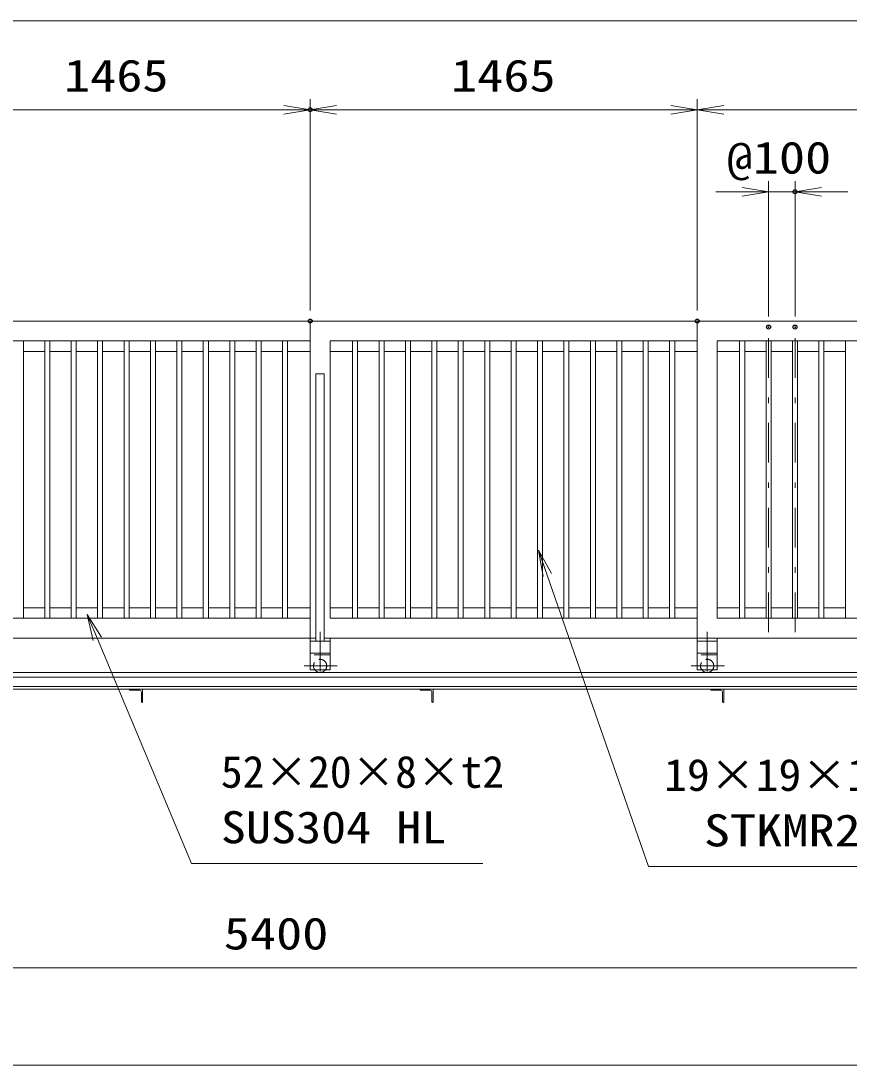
# Model space of a CAD drawing. Units: millimetres at full size. Extents: x -11880 to 11880, y -8399 to 8401.
# Drawn here: x 2991 to 6126, y 796 to 4748 of the extents above; entities that cross this region are included whole.
import ezdxf
from ezdxf.enums import TextEntityAlignment as Align

# ---------------------------------------------------------------- set-up
doc = ezdxf.new("R2010")
doc.units = ezdxf.units.MM
doc.header["$LTSCALE"] = 30
doc.header["$PDMODE"] = 32
doc.header["$PDSIZE"] = 15
doc.linetypes.add('USER1', pattern=[10.7, 5, -2.5, 0.7, -2.5])
doc.linetypes.add('USER2', pattern=[2.7, 2, -0.7])
for name, color, linetype, lineweight in [('0-1_軸線', 6, 'USER1', 18), ('0-2_01', 4, 'Continuous', 18), ('0-3_外形線', 7, 'Continuous', 18), ('0-4_隠れ線', 4, 'USER2', 18), ('0-5_0', 7, 'Continuous', 18), ('0-9_寸法線', 3, 'Continuous', 18)]:
    doc.layers.add(name, color=color, linetype=linetype, lineweight=lineweight)
doc.layers.add('0-A_DEFPOINTS', color=7, linetype='Continuous')
doc.styles.add('ＭＳ ゴシック', font='')
doc.styles.get('ＭＳ ゴシック').set_extended_font_data('MS Gothic')

# ---------------------------------------------------------------- blocks, each defined once
blk = doc.blocks.new('_OPEN')
at = {"layer": '0-5_0'}
blk.add_line((0, 0), (-30, 0), dxfattribs=at)
blk.add_lwpolyline([(-30, 5), (0, 0), (-30, -5)], dxfattribs=at)
blk = doc.blocks.new('S162')
at = {"layer": '0-9_寸法線'}
for points in [[(15840162.4, -15406702.5), (15810980.8, -15406702.5), (15799490.2, -15373614.5), (15798506, -15370780.6)], [(15799962.5, -15373450.5), (15798506, -15370780.6), (15799017.9, -15373778.6)]]:
    blk.add_lwpolyline(points, dxfattribs=at)
at = {"layer": '0-9_寸法線', "color": 254, "style": 'ＭＳ ゴシック'}
for s, width, p in [('19×19×1.6t', 1.05, (15812744.8, -15399211.9)), ('STKMR290', 1.2, (15817266.4, -15405511.9))]:
    blk.add_text(s, height=3637, dxfattribs=dict(at, width=width)).set_placement(p, align=Align.BOTTOM_LEFT)
blk = doc.blocks.new('S166')
at = {"layer": '0-9_寸法線'}
for points in [[(15792175, -15406352.8), (15759076.6, -15406352.8), (15748400, -15380869.9), (15747240.8, -15378102.9)], [(15748861.2, -15380676.7), (15747240.8, -15378102.9), (15747938.9, -15381063.1)]]:
    blk.add_lwpolyline(points, dxfattribs=at)
at = {"layer": '0-9_寸法線', "color": 254, "style": 'ＭＳ ゴシック'}
blk.add_text('52×20×8×t2', height=3637, dxfattribs=at).set_placement((15762424.6, -15398862.2), align=Align.BOTTOM_LEFT)
at = {"layer": '0-9_寸法線', "color": 254, "style": 'ＭＳ ゴシック', "width": 1.15}
blk.add_text('SUS304 HL', height=3637, dxfattribs=at).set_placement((15762424.6, -15405162.2), align=Align.BOTTOM_LEFT)

msp = doc.modelspace()

# ---------------------------------------------------------------- linework, layer by layer
at = {"layer": '0-1_軸線'}
for p, q in [((5821.32, 2434.45), (5821.32, 3589.46)), ((5921.32, 2434.45), (5921.32, 3589.46)), ((4123.82, 2436.27), (4123.82, 2249.16)), ((5588.82, 2436.27), (5588.82, 2249.16)), ((4188.92, 2306.95), (4063.59, 2306.95)), ((5653.92, 2306.95), (5528.59, 2306.95))]:
    msp.add_line(p, q, dxfattribs=at)
at = {"layer": '0-2_01', "color": 7}
for p, q in [((4086.32, 2411.95), (4107.82, 2411.95)), ((4086.32, 2411.95), (4086.32, 2291.95)), ((4161.32, 2411.95), (4161.32, 2291.95)), ((5551.32, 2411.95), (5551.32, 2291.95)), ((5626.32, 2411.95), (5551.32, 2411.95)), ((5626.32, 2411.95), (5626.32, 2291.95)), ((4161.32, 2399.95), (4086.32, 2399.95)), ((5626.32, 2399.95), (5551.32, 2399.95)), ((4161.32, 2354.95), (4086.32, 2354.95)), ((5626.32, 2354.95), (5551.32, 2354.95)), ((4161.32, 2291.95), (4086.32, 2291.95)), ((5626.32, 2291.95), (5551.32, 2291.95))]:
    msp.add_line(p, q, dxfattribs=at)
for centre in [(4123.82, 2306.95), (5588.82, 2306.95)]:
    msp.add_arc(centre, 25, 216.8699, 323.1301, dxfattribs=at)
at = {"layer": '0-3_外形線'}
for p, q in [((1256.32, 3611.95), (4086.32, 3611.95)), ((4086.32, 3611.95), (5551.32, 3611.95)), ((4086.32, 2411.95), (4086.32, 3611.95)), ((5551.32, 3611.95), (7291.32, 3611.95)), ((5551.32, 2411.95), (5551.32, 3611.95)), ((2696.32, 3536.96), (4086.32, 3536.96)), ((3000.82, 2486.95), (3000.82, 3536.96)), ((3081.82, 2486.95), (3081.82, 3536.96)), ((3100.82, 2486.95), (3100.82, 3536.96)), ((3181.82, 2486.95), (3181.82, 3536.96)), ((3200.82, 2486.95), (3200.82, 3536.96)), ((3281.82, 2486.95), (3281.82, 3536.96)), ((3300.82, 2486.95), (3300.82, 3536.96)), ((3381.82, 2486.95), (3381.82, 3536.96)), ((3400.82, 2486.95), (3400.82, 3536.96)), ((3481.82, 2486.95), (3481.82, 3536.96)), ((3500.82, 2486.95), (3500.82, 3536.96)), ((3581.82, 2486.95), (3581.82, 3536.96)), ((3600.82, 2486.95), (3600.82, 3536.96)), ((3681.82, 2486.95), (3681.82, 3536.96)), ((3700.82, 2486.95), (3700.82, 3536.96)), ((3781.82, 2486.95), (3781.82, 3536.96)), ((3800.82, 2486.95), (3800.82, 3536.96)), ((3881.82, 2486.95), (3881.82, 3536.96)), ((3900.82, 2486.95), (3900.82, 3536.96)), ((3981.82, 2486.95), (3981.82, 3536.96)), ((4000.82, 2486.95), (4000.82, 3536.96)), ((4161.32, 3536.96), (5551.32, 3536.96)), ((4161.32, 2486.95), (4161.32, 3536.96)), ((4246.82, 2486.95), (4246.82, 3536.96)), ((4265.82, 2486.95), (4265.82, 3536.96)), ((4346.82, 2486.95), (4346.82, 3536.96)), ((4365.82, 2486.95), (4365.82, 3536.96)), ((4446.82, 2486.95), (4446.82, 3536.96)), ((4465.82, 2486.95), (4465.82, 3536.96)), ((4546.82, 2486.95), (4546.82, 3536.96)), ((4565.82, 2486.95), (4565.82, 3536.96)), ((4646.82, 2486.95), (4646.82, 3536.96)), ((4665.82, 2486.95), (4665.82, 3536.96)), ((4746.82, 2486.95), (4746.82, 3536.96)), ((4765.82, 2486.95), (4765.82, 3536.96)), ((4846.82, 2486.95), (4846.82, 3536.96)), ((4865.82, 2486.95), (4865.82, 3536.96)), ((4946.82, 2486.95), (4946.82, 3536.96)), ((4965.82, 2486.95), (4965.82, 3536.96)), ((5046.82, 2486.95), (5046.82, 3536.96)), ((5065.82, 2486.95), (5065.82, 3536.96)), ((5146.82, 2486.95), (5146.82, 3536.96)), ((5165.82, 2486.95), (5165.82, 3536.96)), ((5246.82, 2486.95), (5246.82, 3536.96)), ((5265.82, 2486.95), (5265.82, 3536.96)), ((5346.82, 2486.95), (5346.82, 3536.96)), ((5365.82, 2486.95), (5365.82, 3536.96)), ((5446.82, 2486.95), (5446.82, 3536.96)), ((5465.82, 2486.95), (5465.82, 3536.96)), ((5711.82, 2486.95), (5711.82, 3536.96)), ((5730.82, 2486.95), (5730.82, 3536.96)), ((5811.82, 2486.95), (5811.82, 3536.96)), ((5830.82, 2486.95), (5830.82, 3536.96)), ((5911.82, 2486.95), (5911.82, 3536.96)), ((5930.82, 2486.95), (5930.82, 3536.96)), ((6011.82, 2486.95), (6011.82, 3536.96)), ((6030.82, 2486.95), (6030.82, 3536.96)), ((6111.82, 2486.95), (6111.82, 3536.96)), ((3081.82, 3496.96), (3000.82, 3496.96)), ((3181.82, 3496.96), (3100.82, 3496.96)), ((3281.82, 3496.96), (3200.82, 3496.96)), ((3381.82, 3496.96), (3300.82, 3496.96)), ((3481.82, 3496.96), (3400.82, 3496.96)), ((3581.82, 3496.96), (3500.82, 3496.96)), ((3681.82, 3496.96), (3600.82, 3496.96)), ((3781.82, 3496.96), (3700.82, 3496.96)), ((3881.82, 3496.96), (3800.82, 3496.96)), ((3981.82, 3496.96), (3900.82, 3496.96)), ((4086.32, 3496.96), (4000.82, 3496.96)), ((4161.32, 3496.96), (4246.82, 3496.96)), ((4346.82, 3496.96), (4265.82, 3496.96)), ((4446.82, 3496.96), (4365.82, 3496.96)), ((4546.82, 3496.96), (4465.82, 3496.96)), ((4646.82, 3496.96), (4565.82, 3496.96)), ((4746.82, 3496.96), (4665.82, 3496.96)), ((4846.82, 3496.96), (4765.82, 3496.96)), ((4946.82, 3496.96), (4865.82, 3496.96)), ((5046.82, 3496.96), (4965.82, 3496.96)), ((5146.82, 3496.96), (5065.82, 3496.96)), ((5246.82, 3496.96), (5165.82, 3496.96)), ((5346.82, 3496.96), (5265.82, 3496.96)), ((5446.82, 3496.96), (5365.82, 3496.96)), ((5551.32, 3496.96), (5465.82, 3496.96)), ((5711.82, 3496.96), (5626.32, 3496.96)), ((5811.82, 3496.96), (5730.82, 3496.96)), ((5911.82, 3496.96), (5830.82, 3496.96)), ((6011.82, 3496.96), (5930.82, 3496.96)), ((6111.82, 3496.96), (6030.82, 3496.96)), ((4139.82, 3411.96), (4107.82, 3411.96)), ((4107.82, 3411.96), (4107.82, 2399.95)), ((4139.82, 3411.96), (4139.82, 2399.95)), ((3000.82, 2526.95), (3081.82, 2526.95)), ((3100.82, 2526.95), (3181.82, 2526.95)), ((3200.82, 2526.95), (3281.82, 2526.95)), ((3300.82, 2526.95), (3381.82, 2526.95)), ((3400.82, 2526.95), (3481.82, 2526.95)), ((3500.82, 2526.95), (3581.82, 2526.95)), ((3600.82, 2526.95), (3681.82, 2526.95)), ((3700.82, 2526.95), (3781.82, 2526.95)), ((3800.82, 2526.95), (3881.82, 2526.95)), ((3900.82, 2526.95), (3981.82, 2526.95)), ((4000.82, 2526.95), (4086.32, 2526.95)), ((4161.32, 2526.95), (4246.82, 2526.95)), ((4265.82, 2526.95), (4346.82, 2526.95)), ((4365.82, 2526.95), (4446.82, 2526.95)), ((4465.82, 2526.95), (4546.82, 2526.95)), ((4565.82, 2526.95), (4646.82, 2526.95)), ((4665.82, 2526.95), (4746.82, 2526.95)), ((4765.82, 2526.95), (4846.82, 2526.95)), ((4865.82, 2526.95), (4946.82, 2526.95)), ((4965.82, 2526.95), (5046.82, 2526.95)), ((5065.82, 2526.95), (5146.82, 2526.95)), ((5165.82, 2526.95), (5246.82, 2526.95)), ((5265.82, 2526.95), (5346.82, 2526.95)), ((5365.82, 2526.95), (5446.82, 2526.95)), ((5465.82, 2526.95), (5551.32, 2526.95)), ((5626.32, 2526.95), (5711.82, 2526.95)), ((5730.82, 2526.95), (5811.82, 2526.95)), ((5830.82, 2526.95), (5911.82, 2526.95)), ((5930.82, 2526.95), (6011.82, 2526.95)), ((6030.82, 2526.95), (6111.82, 2526.95)), ((2696.32, 2486.95), (4086.32, 2486.95)), ((4161.32, 2486.95), (5551.32, 2486.95)), ((2674.82, 2411.95), (4086.32, 2411.95)), ((4139.82, 2411.95), (5551.32, 2411.95)), ((5626.32, 2411.95), (7291.32, 2411.95)), ((1251.32, 2281.95), (9459.32, 2281.95)), ((1251.32, 2264.46), (9459.32, 2264.46)), ((1251.32, 2228.76), (9459.32, 2228.76)), ((1251.32, 2218.46), (9459.32, 2218.46)), ((3401.32, 2217.46), (3401.32, 2218.46)), ((3440.82, 2214.46), (3404.32, 2214.46)), ((3451.32, 2218.46), (3451.32, 2168.46)), ((4501.32, 2217.46), (4501.32, 2218.46)), ((4540.82, 2214.46), (4504.32, 2214.46)), ((4551.32, 2218.46), (4551.32, 2168.46)), ((5601.32, 2217.46), (5601.32, 2218.46)), ((5640.82, 2214.46), (5604.32, 2214.46)), ((5651.32, 2218.46), (5651.32, 2168.46)), ((3447.32, 2171.46), (3447.32, 2207.96)), ((4547.32, 2171.46), (4547.32, 2207.96)), ((5647.32, 2171.46), (5647.32, 2207.96)), ((3451.32, 2168.46), (3450.32, 2168.46)), ((4551.32, 2168.46), (4550.32, 2168.46)), ((5651.32, 2168.46), (5650.32, 2168.46))]:
    msp.add_line(p, q, dxfattribs=at)
msp.add_lwpolyline([(7216.32, 2486.95), (5626.32, 2486.95), (5626.32, 3536.96), (7216.32, 3536.96)], close=True, dxfattribs=at)
for centre, radius, start, end in [((3404.32, 2217.46), 3, 180, 270), ((3440.82, 2207.96), 6.5, 0, 90), ((4504.32, 2217.46), 3, 180, 270), ((4540.82, 2207.96), 6.5, 0, 90), ((5604.32, 2217.46), 3, 180, 270), ((5640.82, 2207.96), 6.5, 0, 90), ((3450.32, 2171.46), 3, 180, 270), ((4550.32, 2171.46), 3, 180, 270), ((5650.32, 2171.46), 3, 180, 270)]:
    msp.add_arc(centre, radius, start, end, dxfattribs=at)
at = {"layer": '0-4_隠れ線'}
for p, q in [((4161.32, 2348.95), (4086.32, 2348.95)), ((5626.32, 2348.95), (5551.32, 2348.95))]:
    msp.add_line(p, q, dxfattribs=at)
for centre in [(4123.82, 2306.95), (5588.82, 2306.95)]:
    msp.add_arc(centre, 25, 323.1301, 216.8699, dxfattribs=at)
at = {"layer": '0-9_寸法線'}
for p, q in [((1256.32, 4748.28), (7291.32, 4748.28)), ((4086.32, 3651.95), (4086.32, 4451.95)), ((4086.32, 3651.95), (4086.32, 4451.95)), ((5551.32, 3651.95), (5551.32, 4451.95)), ((5551.32, 3651.95), (5551.32, 4451.95)), ((4086.32, 4411.95), (2621.32, 4411.95)), ((5551.32, 4411.95), (4086.32, 4411.95)), ((5551.32, 4411.95), (7291.32, 4411.95)), ((5821.32, 3629.46), (5821.32, 4141.33)), ((5921.32, 3629.46), (5921.32, 4141.33)), ((5721.32, 4101.33), (5621.32, 4101.33)), ((5821.32, 4101.33), (5921.32, 4101.33)), ((6021.32, 4101.33), (6121.32, 4101.33)), ((1251.32, 1164.46), (6651.32, 1164.46)), ((-6968.68, 795.86), (9471.32, 795.86))]:
    msp.add_line(p, q, dxfattribs=at)
at = {"layer": '0-A_DEFPOINTS'}
for p in [(4086.32, 4411.95), (5921.32, 4101.33), (4086.32, 3611.95), (5551.32, 3611.95), (5821.32, 3589.46), (5921.32, 3589.46)]:
    msp.add_point(p, dxfattribs=at)

# ---------------------------------------------------------------- block references
at = {"layer": '0-9_寸法線'}
for name, p, xscale, yscale in [('_OPEN', (4086.32, 4411.95), 3.333333, 3.333333), ('_OPEN', (5551.32, 4411.95), 3.333333, 3.333333), ('_OPEN', (5821.32, 4101.33), 3.333333, 3.333333), ('S162', (-521665.86, 515104.5), 0.03333333, 0.03333333), ('S166', (-521665.86, 515104.5), 0.03333333, 0.03333333)]:
    msp.add_blockref(name, p, dxfattribs=dict(at, xscale=xscale, yscale=yscale))
at = {"layer": '0-9_寸法線', "xscale": 3.333333, "yscale": 3.333333, "rotation": 180}
for p in [(4086.32, 4411.95), (5551.32, 4411.95), (5921.32, 4101.33)]:
    msp.add_blockref('_OPEN', p, dxfattribs=at)

# ---------------------------------------------------------------- texts
at = {"layer": '0-9_寸法線', "color": 254, "style": 'ＭＳ ゴシック', "width": 1.2}
for s, p in [('1465', (3154.62, 4444.64)), ('1465', (4619.62, 4444.64)), ('@100', (5662.52, 4134.02)), ('5400', (3759.32, 1197.14))]:
    msp.add_text(s, height=121.2, dxfattribs=at).set_placement(p, align=Align.BOTTOM_LEFT)

doc.saveas('drawing.dxf')
